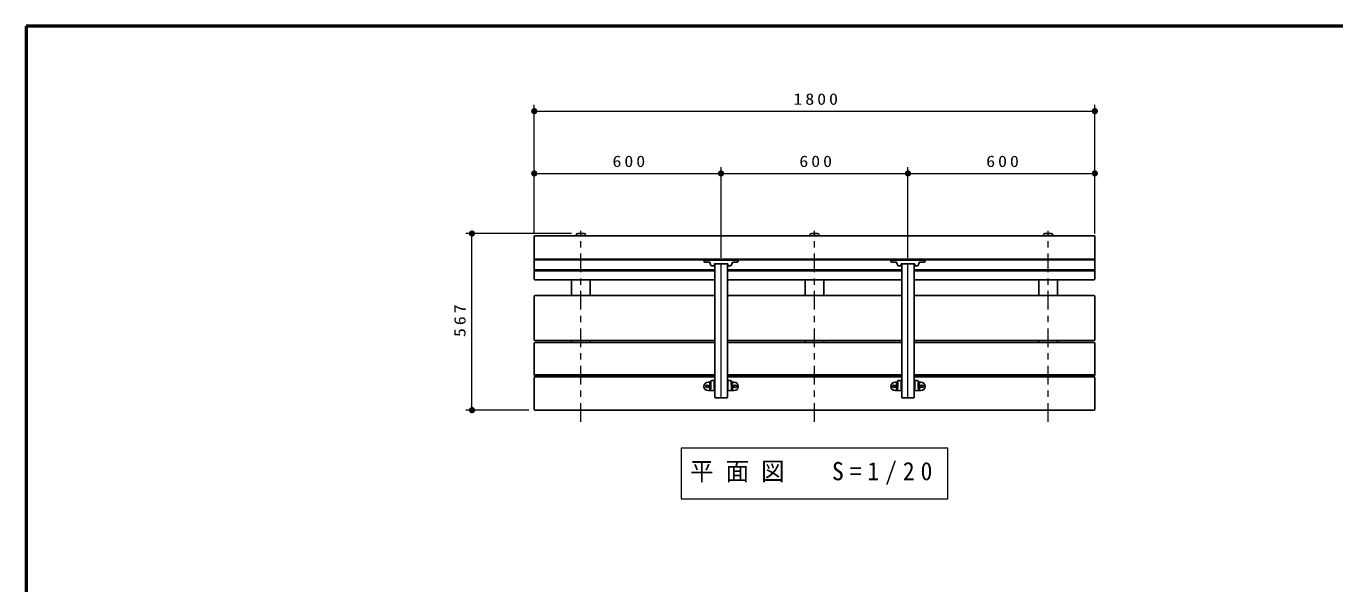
# Model space of a CAD drawing. Units: millimetres on the paper, scale 1:20. Extents: x -385 to 0, y 0 to 267.
# Drawn here: x -385 to -174.9, y 177.4 to 267 of the extents above; entities that cross this region are included whole.
import ezdxf

# ---------------------------------------------------------------- set-up
doc = ezdxf.new("R2010")
doc.units = ezdxf.units.MM
doc.linetypes.add('USER2', pattern=[6, 3, -1, 1, -1])
doc.layers.add('1_20', color=7, linetype='Continuous', lineweight=25)
doc.layers.add('LY_3', color=7, linetype='Continuous', lineweight=13)
doc.styles.add('ＭＳ ゴシック', font='')
doc.styles.get('ＭＳ ゴシック').set_extended_font_data('MS Gothic')

# ---------------------------------------------------------------- blocks, each defined once
blk = doc.blocks.new('filled_dot')
at = {"color": 0, "linetype": 'Continuous', "lineweight": -2, "const_width": 1.25}
blk.add_lwpolyline([(-0.625, 0, 1), (0.625, 0, 1)], format="xyb", close=True, dxfattribs=at)

msp = doc.modelspace()

# ---------------------------------------------------------------- linework, layer by layer
at = {"layer": '1_20', "lineweight": 13}
for p, q in [((-303.425, 233.681), (-303.425, 254.352)), ((-213.425, 233.681), (-213.425, 254.352)), ((-303.425, 253.352), (-213.425, 253.352)), ((-273.425, 229.824), (-273.425, 244.352)), ((-243.425, 229.824), (-243.425, 244.352)), ((-303.425, 243.352), (-273.425, 243.352)), ((-273.425, 243.352), (-243.425, 243.352)), ((-243.425, 243.352), (-213.425, 243.352)), ((-297.425, 233.701), (-314.425, 233.701)), ((-313.425, 205.341), (-313.425, 233.701)), ((-304.275, 205.341), (-314.425, 205.341)), ((-279.825, 199.257), (-279.825, 191.123)), ((-237.025, 199.257), (-279.825, 199.257)), ((-237.025, 191.123), (-237.025, 199.257)), ((-279.825, 191.123), (-237.025, 191.123))]:
    msp.add_line(p, q, dxfattribs=at)
at = {"layer": '1_20'}
for p, q in [((-303.275, 233.352), (-258.425, 233.352)), ((-296.675, 233.352), (-296.675, 233.451)), ((-295.425, 233.701), (-296.425, 233.701)), ((-295.175, 233.352), (-295.175, 233.451)), ((-259.175, 233.352), (-259.175, 233.451)), ((-258.425, 233.701), (-258.925, 233.701)), ((-258.425, 233.701), (-257.925, 233.701)), ((-213.575, 233.352), (-258.425, 233.352)), ((-257.675, 233.352), (-257.675, 233.451)), ((-221.675, 233.352), (-221.675, 233.451)), ((-221.425, 233.701), (-220.425, 233.701)), ((-220.175, 233.352), (-220.175, 233.451)), ((-303.425, 226.412), (-303.425, 233.202)), ((-213.425, 226.412), (-213.425, 233.202)), ((-303.275, 229.607), (-258.425, 229.607)), ((-303.275, 229.489), (-258.425, 229.489)), ((-213.575, 229.607), (-258.425, 229.607)), ((-213.575, 229.489), (-258.425, 229.489)), ((-303.275, 227.858), (-274.425, 227.858)), ((-303.275, 227.708), (-274.425, 227.708)), ((-272.425, 227.858), (-258.425, 227.858)), ((-272.425, 227.708), (-258.425, 227.708)), ((-244.425, 227.858), (-258.425, 227.858)), ((-244.425, 227.708), (-258.425, 227.708)), ((-213.575, 227.858), (-242.425, 227.858)), ((-213.575, 227.708), (-242.425, 227.708)), ((-303.275, 226.262), (-274.425, 226.262)), ((-297.425, 223.764), (-297.425, 226.262)), ((-294.425, 223.764), (-294.425, 226.262)), ((-272.425, 226.262), (-258.425, 226.262)), ((-259.925, 223.764), (-259.925, 226.262)), ((-244.425, 226.262), (-258.425, 226.262)), ((-256.925, 223.764), (-256.925, 226.262)), ((-213.575, 226.262), (-242.425, 226.262)), ((-222.425, 223.764), (-222.425, 226.262)), ((-219.425, 223.764), (-219.425, 226.262)), ((-303.425, 216.672), (-303.425, 223.614)), ((-303.275, 223.764), (-274.425, 223.764)), ((-272.425, 223.764), (-258.425, 223.764)), ((-244.425, 223.764), (-258.425, 223.764)), ((-213.575, 223.764), (-242.425, 223.764)), ((-213.425, 216.672), (-213.425, 223.614)), ((-303.275, 216.522), (-274.425, 216.522)), ((-297.425, 216.205), (-297.425, 216.522)), ((-294.425, 216.205), (-294.425, 216.522)), ((-272.425, 216.522), (-258.425, 216.522)), ((-259.925, 216.205), (-259.925, 216.522)), ((-244.425, 216.522), (-258.425, 216.522)), ((-256.925, 216.205), (-256.925, 216.522)), ((-213.575, 216.522), (-242.425, 216.522)), ((-222.425, 216.205), (-222.425, 216.522)), ((-219.425, 216.205), (-219.425, 216.522)), ((-303.425, 211.011), (-303.425, 216.055)), ((-303.275, 216.205), (-274.425, 216.205)), ((-272.425, 216.205), (-258.425, 216.205)), ((-244.425, 216.205), (-258.425, 216.205)), ((-213.575, 216.205), (-242.425, 216.205)), ((-213.425, 211.011), (-213.425, 216.055)), ((-303.425, 210.538), (-303.425, 205.491)), ((-303.275, 210.986), (-274.425, 210.986)), ((-303.275, 210.861), (-274.425, 210.861)), ((-303.275, 210.688), (-274.425, 210.688)), ((-297.425, 210.688), (-297.425, 210.861)), ((-294.425, 210.688), (-294.425, 210.861)), ((-272.425, 210.986), (-258.425, 210.986)), ((-272.425, 210.861), (-258.425, 210.861)), ((-272.425, 210.688), (-258.425, 210.688)), ((-259.925, 210.688), (-259.925, 210.861)), ((-244.425, 210.986), (-258.425, 210.986)), ((-244.425, 210.861), (-258.425, 210.861)), ((-244.425, 210.688), (-258.425, 210.688)), ((-256.925, 210.688), (-256.925, 210.861)), ((-213.575, 210.986), (-242.425, 210.986)), ((-213.575, 210.861), (-242.425, 210.861)), ((-213.575, 210.688), (-242.425, 210.688)), ((-222.425, 210.688), (-222.425, 210.861)), ((-219.425, 210.688), (-219.425, 210.861)), ((-213.425, 210.538), (-213.425, 205.491)), ((-303.275, 205.341), (-258.425, 205.341)), ((-213.575, 205.341), (-258.425, 205.341))]:
    msp.add_line(p, q, dxfattribs=at)
at = {"layer": '1_20', "linetype": 'USER2', "lineweight": 13}
for p, q in [((-295.925, 203.475), (-295.925, 234.115)), ((-258.425, 203.475), (-258.425, 234.159)), ((-220.925, 203.475), (-220.925, 234.115))]:
    msp.add_line(p, q, dxfattribs=at)
at = {"layer": '1_20', "color": 4}
for p, q in [((-276.175, 229.402), (-276.164, 229.197)), ((-276.175, 229.402), (-273.425, 229.402)), ((-276.064, 229.102), (-275.291, 229.102)), ((-275.062, 228.591), (-275.244, 229.07)), ((-270.675, 229.402), (-273.425, 229.402)), ((-271.787, 228.591), (-271.606, 229.07)), ((-270.785, 229.102), (-271.559, 229.102)), ((-270.675, 229.402), (-270.686, 229.197)), ((-246.175, 229.402), (-246.164, 229.197)), ((-246.175, 229.402), (-243.425, 229.402)), ((-246.064, 229.102), (-245.291, 229.102)), ((-245.062, 228.591), (-245.244, 229.07)), ((-240.675, 229.402), (-243.425, 229.402)), ((-241.787, 228.591), (-241.606, 229.07)), ((-240.785, 229.102), (-241.559, 229.102)), ((-240.675, 229.402), (-240.686, 229.197)), ((-274.969, 228.527), (-274.568, 228.527)), ((-274.508, 228.777), (-274.518, 228.574)), ((-274.458, 228.824), (-273.425, 228.824)), ((-274.425, 207.391), (-274.425, 228.824)), ((-272.392, 228.824), (-273.425, 228.824)), ((-272.425, 207.391), (-272.425, 228.824)), ((-272.342, 228.777), (-272.331, 228.574)), ((-271.881, 228.527), (-272.281, 228.527)), ((-244.969, 228.527), (-244.568, 228.527)), ((-244.508, 228.777), (-244.518, 228.574)), ((-244.458, 228.824), (-243.425, 228.824)), ((-244.425, 207.391), (-244.425, 228.824)), ((-242.392, 228.824), (-243.425, 228.824)), ((-242.425, 207.391), (-242.425, 228.824)), ((-242.342, 228.777), (-242.331, 228.574)), ((-241.881, 228.527), (-242.281, 228.527)), ((-275.5, 209.831), (-275.185, 209.831)), ((-274.425, 208.481), (-275.5, 208.481)), ((-275.257, 208.592), (-275.257, 209.729)), ((-275.163, 209.844), (-275.066, 210.027)), ((-275.061, 209.506), (-275.061, 209.923)), ((-274.621, 210.081), (-274.978, 210.081)), ((-274.521, 209.981), (-274.521, 208.738)), ((-274.425, 208.688), (-274.471, 208.688)), ((-272.379, 208.688), (-272.425, 208.688)), ((-271.35, 208.481), (-272.425, 208.481)), ((-272.329, 209.981), (-272.329, 208.738)), ((-272.229, 210.081), (-271.872, 210.081)), ((-271.789, 209.506), (-271.789, 209.923)), ((-271.687, 209.844), (-271.783, 210.027)), ((-271.35, 209.831), (-271.664, 209.831)), ((-271.593, 208.592), (-271.593, 209.729)), ((-245.5, 209.831), (-245.185, 209.831)), ((-244.425, 208.481), (-245.5, 208.481)), ((-245.257, 208.592), (-245.257, 209.729)), ((-245.163, 209.844), (-245.066, 210.027)), ((-245.061, 209.506), (-245.061, 209.923)), ((-244.621, 210.081), (-244.978, 210.081)), ((-244.521, 209.981), (-244.521, 208.738)), ((-244.425, 208.688), (-244.471, 208.688)), ((-242.379, 208.688), (-242.425, 208.688)), ((-241.35, 208.481), (-242.425, 208.481)), ((-242.329, 209.981), (-242.329, 208.738)), ((-242.229, 210.081), (-241.872, 210.081)), ((-241.789, 209.506), (-241.789, 209.923)), ((-241.687, 209.844), (-241.783, 210.027)), ((-241.35, 209.831), (-241.664, 209.831)), ((-241.593, 208.592), (-241.593, 209.729)), ((-274.375, 207.341), (-272.475, 207.341)), ((-244.375, 207.341), (-242.475, 207.341))]:
    msp.add_line(p, q, dxfattribs=at)
at = {"layer": '1_20', "color": 4, "lineweight": 13}
for p, q in [((-273.425, 207.341), (-273.425, 228.824)), ((-243.425, 207.341), (-243.425, 228.824))]:
    msp.add_line(p, q, dxfattribs=at)
at = {"layer": '1_20', "color": 4}
for points in [[(-275.257, 208.592), (-275.219, 208.611), (-275.184, 208.634), (-275.154, 208.661), (-275.129, 208.693), (-275.112, 208.73), (-275.1, 208.772), (-275.092, 208.821), (-275.086, 208.877), (-275.081, 208.945), (-275.077, 209.021), (-275.073, 209.102), (-275.07, 209.183), (-275.068, 209.263), (-275.066, 209.339), (-275.064, 209.408), (-275.063, 209.466), (-275.062, 209.511), (-275.061, 209.541), (-275.061, 209.552), (-275.061, 209.541), (-275.061, 209.506)], [(-271.593, 208.592), (-271.63, 208.611), (-271.665, 208.634), (-271.695, 208.661), (-271.72, 208.693), (-271.738, 208.73), (-271.75, 208.772), (-271.758, 208.821), (-271.763, 208.877), (-271.768, 208.945), (-271.773, 209.021), (-271.776, 209.102), (-271.779, 209.183), (-271.782, 209.263), (-271.784, 209.339), (-271.786, 209.408), (-271.787, 209.466), (-271.788, 209.511), (-271.788, 209.541), (-271.789, 209.552), (-271.789, 209.541), (-271.789, 209.506)], [(-245.257, 208.592), (-245.219, 208.611), (-245.184, 208.634), (-245.154, 208.661), (-245.129, 208.693), (-245.112, 208.73), (-245.1, 208.772), (-245.092, 208.821), (-245.086, 208.877), (-245.081, 208.945), (-245.077, 209.021), (-245.073, 209.102), (-245.07, 209.183), (-245.068, 209.263), (-245.066, 209.339), (-245.064, 209.408), (-245.063, 209.466), (-245.062, 209.511), (-245.061, 209.541), (-245.061, 209.552), (-245.061, 209.541), (-245.061, 209.506)], [(-241.593, 208.592), (-241.63, 208.611), (-241.665, 208.634), (-241.695, 208.661), (-241.72, 208.693), (-241.738, 208.73), (-241.75, 208.772), (-241.758, 208.821), (-241.763, 208.877), (-241.768, 208.945), (-241.773, 209.021), (-241.776, 209.102), (-241.779, 209.183), (-241.782, 209.263), (-241.784, 209.339), (-241.786, 209.408), (-241.787, 209.466), (-241.788, 209.511), (-241.788, 209.541), (-241.789, 209.552), (-241.789, 209.541), (-241.789, 209.506)]]:
    msp.add_lwpolyline(points, dxfattribs=at)
at = {"layer": '1_20', "color": 4, "lineweight": 13}
for centre in [(-275.675, 209.156), (-271.175, 209.156), (-245.675, 209.156), (-241.175, 209.156)]:
    msp.add_circle(centre, 0.225, dxfattribs=at)
at = {"layer": '1_20', "color": 4}
for centre in [(-275.675, 209.156), (-271.175, 209.156), (-245.675, 209.156), (-241.175, 209.156)]:
    msp.add_circle(centre, 0.2, dxfattribs=at)
at = {"layer": '1_20'}
for centre, radius, start, end in [((-303.275, 233.202), 0.15, 90, 180), ((-296.425, 233.451), 0.25, 90, 180), ((-295.425, 233.451), 0.25, 0, 90), ((-258.925, 233.451), 0.25, 90, 180), ((-257.925, 233.451), 0.25, 0, 90), ((-221.425, 233.451), 0.25, 90, 180), ((-220.425, 233.451), 0.25, 0, 90), ((-213.575, 233.202), 0.15, 0, 90), ((-303.275, 229.757), 0.15, 180, 270), ((-303.275, 229.639), 0.15, 180, 270), ((-213.575, 229.757), 0.15, 270, 0), ((-213.575, 229.639), 0.15, 270, 0), ((-303.275, 228.008), 0.15, 180, 270), ((-303.275, 227.858), 0.15, 180, 270), ((-213.575, 228.008), 0.15, 270, 0), ((-213.575, 227.858), 0.15, 270, 0), ((-303.275, 226.412), 0.15, 180, 270), ((-213.575, 226.412), 0.15, 270, 0), ((-303.275, 223.614), 0.15, 90, 180), ((-213.575, 223.614), 0.15, 0, 90), ((-303.275, 216.672), 0.15, 180, 270), ((-213.575, 216.672), 0.15, 270, 0), ((-303.275, 216.055), 0.15, 90, 180), ((-213.575, 216.055), 0.15, 0, 90), ((-303.275, 211.136), 0.15, 180, 270), ((-303.275, 211.011), 0.15, 180, 270), ((-303.275, 210.538), 0.15, 90, 180), ((-213.575, 211.136), 0.15, 270, 0), ((-213.575, 211.011), 0.15, 270, 0), ((-213.575, 210.538), 0.15, 0, 90), ((-303.275, 205.491), 0.15, 180, 270), ((-213.575, 205.491), 0.15, 270, 0)]:
    msp.add_arc(centre, radius, start, end, dxfattribs=at)
at = {"layer": '1_20', "color": 4}
for centre, radius, start, end in [((-276.064, 229.202), 0.1, 183, 270), ((-275.291, 229.052), 0.05, 20.79686, 90), ((-271.559, 229.052), 0.05, 90, 159.20314), ((-270.785, 229.202), 0.1, 270, 357), ((-246.064, 229.202), 0.1, 183, 270), ((-245.291, 229.052), 0.05, 20.79686, 90), ((-241.559, 229.052), 0.05, 90, 159.20314), ((-240.785, 229.202), 0.1, 270, 357), ((-274.969, 228.627), 0.1, 200.79686, 270), ((-274.568, 228.577), 0.05, 270, 357), ((-274.458, 228.774), 0.05, 90, 177), ((-272.392, 228.774), 0.05, 3, 90), ((-272.281, 228.577), 0.05, 183, 270), ((-271.881, 228.627), 0.1, 270, 339.20314), ((-244.969, 228.627), 0.1, 200.79686, 270), ((-244.568, 228.577), 0.05, 270, 357), ((-244.458, 228.774), 0.05, 90, 177), ((-242.392, 228.774), 0.05, 3, 90), ((-242.281, 228.577), 0.05, 183, 270), ((-241.881, 228.627), 0.1, 270, 339.20314), ((-275.5, 209.156), 0.675, 90, 270), ((-275.185, 209.856), 0.025, 270, 332.13251), ((-274.978, 209.981), 0.1, 90, 152.13251), ((-274.621, 209.981), 0.1, 0, 90), ((-274.471, 208.738), 0.05, 179.99999, 270), ((-272.379, 208.738), 0.05, 270, 0), ((-272.229, 209.981), 0.1, 90, 180), ((-271.872, 209.981), 0.1, 27.86749, 90), ((-271.664, 209.856), 0.025, 207.86749, 270), ((-271.35, 209.156), 0.675, 270, 90), ((-245.5, 209.156), 0.675, 90, 270), ((-245.185, 209.856), 0.025, 270, 332.13251), ((-244.978, 209.981), 0.1, 90, 152.13251), ((-244.621, 209.981), 0.1, 0, 90), ((-244.471, 208.738), 0.05, 179.99999, 270), ((-242.379, 208.738), 0.05, 270, 0), ((-242.229, 209.981), 0.1, 90, 180), ((-241.872, 209.981), 0.1, 27.86749, 90), ((-241.664, 209.856), 0.025, 207.86749, 270), ((-241.35, 209.156), 0.675, 270, 90), ((-274.375, 207.391), 0.05, 180, 270), ((-272.475, 207.391), 0.05, 270, 0), ((-244.375, 207.391), 0.05, 180, 270), ((-242.475, 207.391), 0.05, 270, 0)]:
    msp.add_arc(centre, radius, start, end, dxfattribs=at)
at = {"layer": 'LY_3', "lineweight": 50}
for p, q in [((-385, 267), (-385, 0)), ((0, 267), (-385, 267))]:
    msp.add_line(p, q, dxfattribs=at)

# ---------------------------------------------------------------- block references
at = {"layer": '1_20', "lineweight": 13, "xscale": 0.4, "yscale": 0.4}
for p in [(-303.425, 253.352), (-303.425, 243.352), (-273.425, 243.352), (-243.425, 243.352)]:
    msp.add_blockref('filled_dot', p, dxfattribs=at)
for p, rotation in [((-213.425, 253.352), 180), ((-273.425, 243.352), 180), ((-243.425, 243.352), 180), ((-213.425, 243.352), 180), ((-313.425, 233.701), 270), ((-313.425, 205.341), 90)]:
    msp.add_blockref('filled_dot', p, dxfattribs=dict(at, rotation=rotation))

# ---------------------------------------------------------------- texts
at = {"layer": '1_20', "style": 'ＭＳ ゴシック'}
for s, insert, char_height, attachment_point in [('\\T1.33;\\W1.15;1800', (-258.004, 254.352), 1.833, 8), ('\\T1.33;\\W1.15;600', (-288.008, 244.352), 1.833, 8), ('\\T1.33;\\W1.15;600', (-258.008, 244.352), 1.833, 8), ('\\T1.33;\\W1.15;600', (-228.008, 244.352), 1.833, 8), ('\\T1.5;\\W0.95;平面図\u3000S=1/20', (-278.425, 195.19), 2.933, 4)]:
    msp.add_mtext(s, dxfattribs=dict(at, insert=insert, char_height=char_height, attachment_point=attachment_point))
at = {"layer": '1_20', "insert": (-314.425, 219.937), "char_height": 1.833, "attachment_point": 8, "rotation": 90, "style": 'ＭＳ ゴシック'}
msp.add_mtext('\\T1.33;\\W1.15;567', dxfattribs=at)

doc.saveas('drawing.dxf')
